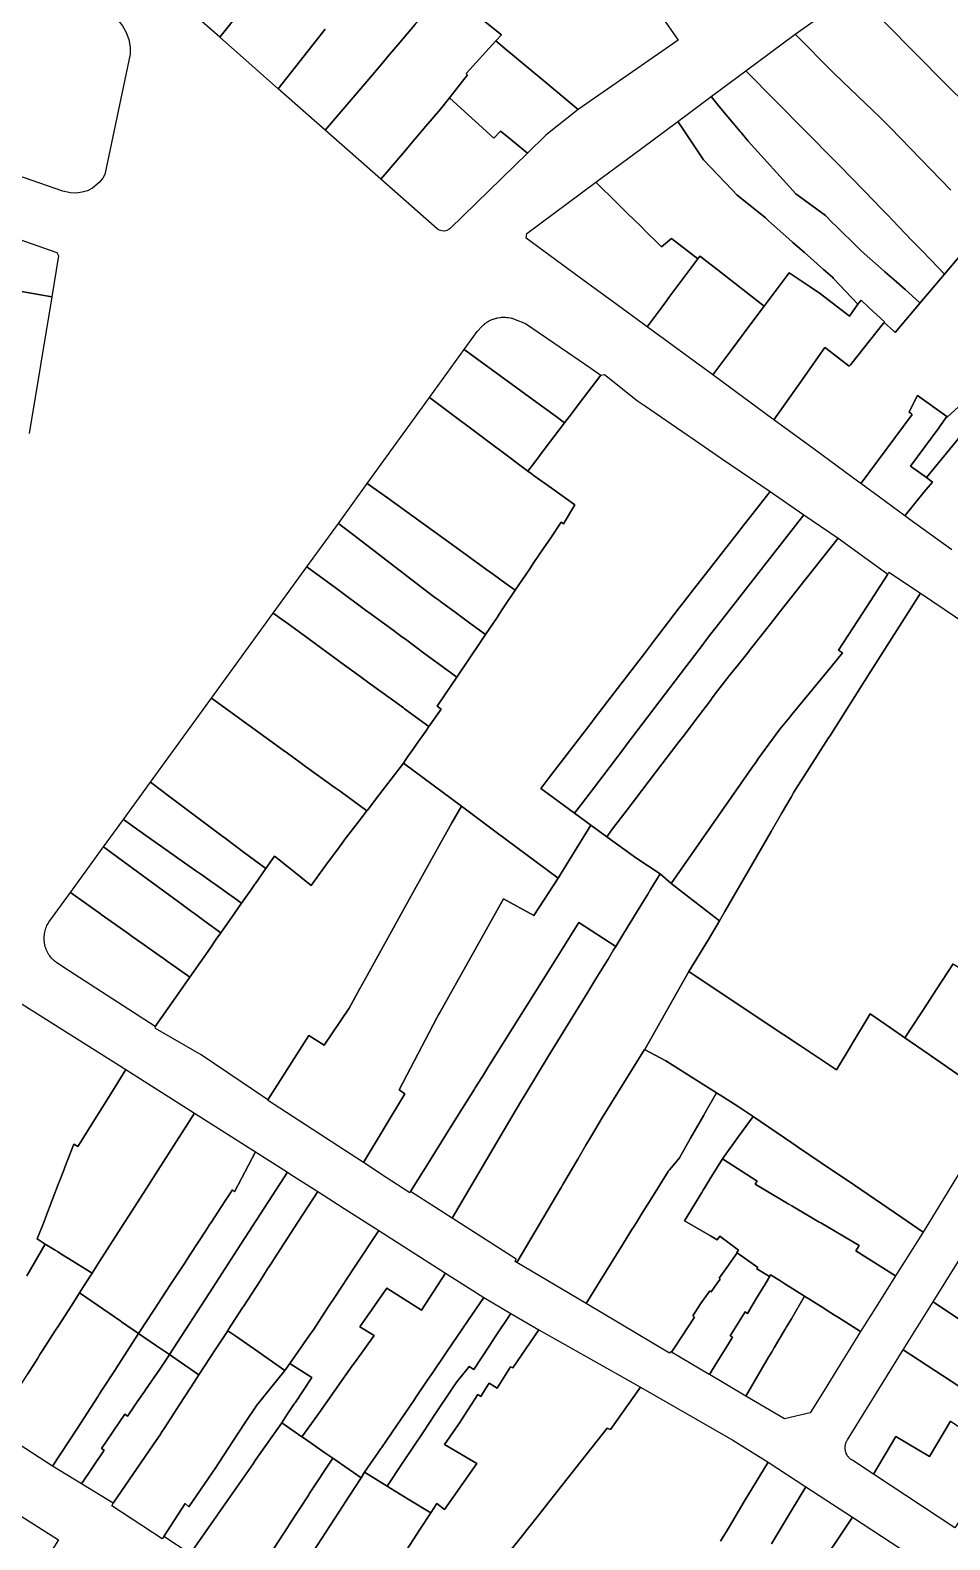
# Model space of a CAD drawing. Header units: metres. Extents: x 3 to 1005126, y 39 to 4383651.
# Drawn here: x 490633.2 to 490738.4, y 4371109.2 to 4371281.9 of the extents above; entities that cross this region are included whole.
import ezdxf

# ---------------------------------------------------------------- set-up
doc = ezdxf.new("R2010")
doc.units = ezdxf.units.M
doc.header["$MEASUREMENT"] = 0
doc.layers.add('TM_Llucmajor', color=7, linetype='Continuous')

msp = doc.modelspace()

# ---------------------------------------------------------------- linework, layer by layer
at = {"layer": 'TM_Llucmajor', "linetype": 'Continuous', "flags": 128}
for points in [[(490684.32, 4371283.63), (490683.56, 4371284.24), (490687.86, 4371287.93), (490689.08, 4371288.98), (490689.9, 4371289.69), (490692.8, 4371292.18), (490697.25, 4371286.37), (490701.3, 4371289.47), (490707.34, 4371280.74), (490695.91, 4371272.81), (490691.75, 4371276.29), (490687.54, 4371279.81), (490686.51, 4371280.67), (490687.14, 4371281.36), (490684.32, 4371283.63)], [(490673.34, 4371264.85), (490666.99, 4371270.44), (490670.41, 4371274.47), (490672.83, 4371277.32), (490673.84, 4371278.51), (490674.15, 4371278.88), (490675.75, 4371280.77), (490675.95, 4371281), (490677.2, 4371282.48), (490678.69, 4371284.24), (490680.67, 4371286.57), (490683.56, 4371284.24), (490684.32, 4371283.63), (490687.14, 4371281.36), (490686.51, 4371280.67), (490683.1, 4371276.93), (490683.26, 4371276.8), (490681.18, 4371274.16), (490680.15, 4371272.86), (490678.5, 4371270.92), (490676.81, 4371268.93), (490676.07, 4371268.06), (490673.34, 4371264.85)], [(490687.03, 4371270.35), (490686.26, 4371269.54), (490681.18, 4371274.16), (490683.26, 4371276.8), (490683.1, 4371276.93), (490686.51, 4371280.67), (490687.54, 4371279.81), (490691.75, 4371276.29), (490695.91, 4371272.81), (490692.22, 4371269.88), (490690.13, 4371267.84), (490687.77, 4371269.75), (490687.03, 4371270.35)], [(490736.51, 4371252.44), (490735.04, 4371250.7), (490734.98, 4371250.75), (490733.31, 4371252.22), (490732.05, 4371253.34), (490731.01, 4371254.26), (490730.92, 4371254.34), (490728.29, 4371256.66), (490728.01, 4371256.91), (490725.38, 4371259.52), (490724.99, 4371259.9), (490724.25, 4371260.64), (490724.19, 4371260.69), (490720.83, 4371263.19), (490715.37, 4371269.2), (490714.56, 4371270.17), (490714.45, 4371270.3), (490712.24, 4371272.94), (490711.89, 4371273.36), (490711.12, 4371274.29), (490715.08, 4371277.23), (490725.32, 4371266.91), (490725.83, 4371266.39), (490725.9, 4371266.32), (490729.84, 4371262.27), (490730.4, 4371261.7), (490731.38, 4371260.68), (490731.87, 4371260.17), (490734.1, 4371257.84), (490734.61, 4371257.31), (490735.15, 4371256.76), (490736.28, 4371255.58), (490737.81, 4371253.99), (490736.51, 4371252.44)], [(490690.13, 4371267.84), (490681.28, 4371259.22), (490681.16, 4371259.12), (490680.9, 4371258.98), (490680.61, 4371258.91), (490680.31, 4371258.92), (490680.03, 4371259.01), (490679.78, 4371259.18), (490673.34, 4371264.85), (490676.07, 4371268.06), (490676.81, 4371268.93), (490678.5, 4371270.92), (490680.15, 4371272.86), (490681.18, 4371274.16), (490686.26, 4371269.54), (490687.03, 4371270.35), (490687.77, 4371269.75), (490690.13, 4371267.84)], [(490734.98, 4371250.75), (490735.04, 4371250.7), (490732.17, 4371247.3), (490732.02, 4371247.44), (490730.93, 4371248.46), (490730.97, 4371248.51), (490729.17, 4371250.17), (490728.28, 4371250.99), (490727.92, 4371250.55), (490725.14, 4371253.5), (490725.05, 4371253.58), (490723.99, 4371254.53), (490721.79, 4371256.44), (490720.46, 4371257.62), (490720.03, 4371258.01), (490717.68, 4371260.1), (490717.34, 4371260.41), (490714.06, 4371263.07), (490713.52, 4371263.63), (490710.27, 4371267.05), (490710.17, 4371267.19), (490708.26, 4371270.02), (490707.95, 4371270.48), (490707.3, 4371271.45), (490711.12, 4371274.29), (490711.89, 4371273.36), (490712.24, 4371272.94), (490714.45, 4371270.3), (490714.56, 4371270.17), (490715.37, 4371269.2), (490720.83, 4371263.19), (490724.19, 4371260.69), (490724.25, 4371260.64), (490724.99, 4371259.9), (490725.38, 4371259.52), (490728.01, 4371256.91), (490728.29, 4371256.66), (490730.92, 4371254.34), (490731.01, 4371254.26), (490732.05, 4371253.34), (490733.31, 4371252.22), (490734.98, 4371250.75)], [(490700.39, 4371262.1), (490697.95, 4371264.52), (490703.15, 4371268.37), (490707.3, 4371271.45), (490707.95, 4371270.48), (490708.26, 4371270.02), (490710.17, 4371267.19), (490710.27, 4371267.05), (490713.52, 4371263.63), (490714.06, 4371263.07), (490717.34, 4371260.41), (490717.68, 4371260.1), (490720.03, 4371258.01), (490720.46, 4371257.62), (490721.79, 4371256.44), (490723.99, 4371254.53), (490725.05, 4371253.58), (490725.14, 4371253.5), (490727.92, 4371250.55), (490726.94, 4371249.18), (490723.64, 4371251.73), (490722.45, 4371252.53), (490720.04, 4371254.15), (490717.19, 4371250.32), (490714.75, 4371252.22), (490711.45, 4371254.8), (490710.96, 4371255.18), (490709.95, 4371255.97), (490709.85, 4371256.05), (490709.61, 4371255.73), (490706.61, 4371258.05), (490705.44, 4371257.1), (490705.01, 4371257.52), (490703.67, 4371258.85), (490703.18, 4371259.34), (490702.21, 4371260.3), (490701.69, 4371260.81), (490700.39, 4371262.1)], [(490705.01, 4371257.52), (490705.44, 4371257.1), (490706.61, 4371258.05), (490709.61, 4371255.73), (490706.3, 4371251.3), (490706.04, 4371250.95), (490705.52, 4371250.25), (490703.8, 4371247.96), (490700.37, 4371250.48), (490696.04, 4371253.65), (490689.98, 4371258.1), (490690.05, 4371258.65), (490697.95, 4371264.52), (490700.39, 4371262.1), (490701.69, 4371260.81), (490702.21, 4371260.3), (490703.18, 4371259.34), (490703.67, 4371258.85), (490705.01, 4371257.52)], [(490711.32, 4371242.45), (490703.8, 4371247.96), (490705.52, 4371250.25), (490706.04, 4371250.95), (490706.3, 4371251.3), (490709.61, 4371255.73), (490709.85, 4371256.05), (490709.95, 4371255.97), (490710.96, 4371255.18), (490711.45, 4371254.8), (490714.75, 4371252.22), (490717.19, 4371250.32), (490715.56, 4371248.14), (490713.5, 4371245.37), (490711.32, 4371242.45)], [(490721.34, 4371241.62), (490718.3, 4371237.32), (490718.19, 4371237.4), (490711.32, 4371242.45), (490713.5, 4371245.37), (490715.56, 4371248.14), (490717.19, 4371250.32), (490720.04, 4371254.15), (490722.45, 4371252.53), (490723.64, 4371251.73), (490726.94, 4371249.18), (490727.92, 4371250.55), (490728.28, 4371250.99), (490729.17, 4371250.17), (490730.97, 4371248.51), (490730.86, 4371248.38), (490727.06, 4371243.62), (490726.99, 4371243.53), (490726.93, 4371243.47), (490724.26, 4371245.5), (490724.15, 4371245.58), (490721.34, 4371241.62)], [(490690.76, 4371239.62), (490682.89, 4371245.37), (490683.99, 4371246.89), (490684.38, 4371247.43), (490684.92, 4371248.03), (490685.03, 4371248.14), (490685.09, 4371248.19), (490685.19, 4371248.27), (490685.25, 4371248.32), (490685.32, 4371248.37), (490685.38, 4371248.41), (490685.48, 4371248.48), (490685.55, 4371248.53), (490685.66, 4371248.59), (490685.74, 4371248.63), (490685.81, 4371248.67), (490685.89, 4371248.71), (490685.96, 4371248.74), (490686.08, 4371248.79), (490686.16, 4371248.82), (490686.24, 4371248.85), (490686.32, 4371248.88), (490686.44, 4371248.92), (490686.52, 4371248.94), (490686.61, 4371248.96), (490686.69, 4371248.98), (490686.98, 4371249.03), (490687.07, 4371249.04), (490687.2, 4371249.05), (490687.28, 4371249.05), (490687.37, 4371249.05), (490687.45, 4371249.05), (490687.54, 4371249.05), (490687.62, 4371249.05), (490687.74, 4371249.04), (490687.83, 4371249.03), (490687.91, 4371249.02), (490688.19, 4371248.97), (490688.27, 4371248.95), (490688.35, 4371248.93), (490688.51, 4371248.88), (490688.62, 4371248.84), (490688.69, 4371248.81), (490689.88, 4371248.33), (490694.69, 4371245.04), (490697.36, 4371243.22), (490698.51, 4371242.43), (490696.53, 4371239.83), (490694.88, 4371237.66), (490694.37, 4371236.98), (490693.38, 4371237.7), (490690.76, 4371239.62)], [(490686.64, 4371234.09), (490678.91, 4371239.87), (490682.89, 4371245.37), (490690.76, 4371239.62), (490693.38, 4371237.7), (490694.37, 4371236.98), (490691.92, 4371233.77), (490691.06, 4371232.63), (490690.79, 4371232.27), (490690.16, 4371231.45), (490686.76, 4371234), (490686.64, 4371234.09)], [(490749.31, 4371242.87), (490749.74, 4371242.44), (490749.72, 4371242.41), (490748, 4371239.2), (490746.92, 4371237.18), (490746.91, 4371237.17), (490745.61, 4371235.25), (490744.27, 4371233.26), (490740.13, 4371236.04), (490735.77, 4371230.72), (490733.95, 4371232.03), (490737.21, 4371236.44), (490737.26, 4371236.51), (490738.08, 4371237.7), (490738.16, 4371237.64), (490746.73, 4371245.43), (490749.26, 4371242.92), (490749.31, 4371242.87)], [(490682.55, 4371193.12), (490675.92, 4371198.05), (490676.28, 4371198.56), (490676.43, 4371198.78), (490677.11, 4371199.75), (490677.43, 4371200.2), (490678.49, 4371201.71), (490678.85, 4371202.22), (490680.25, 4371204.22), (490679.77, 4371204.54), (490680.59, 4371205.75), (490680.73, 4371205.96), (490682.02, 4371207.88), (490684.77, 4371211.95), (490685.31, 4371212.74), (490686.64, 4371214.71), (490686.87, 4371215.06), (490687.39, 4371215.83), (490688.72, 4371217.81), (490690.38, 4371220.27), (490690.86, 4371220.99), (490692, 4371222.67), (490692.7, 4371223.7), (490693.98, 4371225.6), (490694.22, 4371225.43), (490695.52, 4371227.59), (490692.83, 4371229.52), (490690.87, 4371230.92), (490690.52, 4371231.18), (490690.16, 4371231.45), (490690.79, 4371232.27), (490691.06, 4371232.63), (490691.92, 4371233.77), (490694.37, 4371236.98), (490694.88, 4371237.66), (490696.53, 4371239.83), (490698.51, 4371242.43), (490698.91, 4371242.5), (490702.69, 4371239.49), (490703.61, 4371238.86), (490708.37, 4371235.61), (490708.83, 4371235.29), (490712.31, 4371232.9), (490717.86, 4371229.1), (490714.54, 4371224.85), (490714.28, 4371224.52), (490712.49, 4371222.23), (490710.91, 4371220.2), (490709.08, 4371217.86), (490707.79, 4371216.2), (490707.47, 4371215.79), (490706.26, 4371214.22), (490704.65, 4371212.11), (490703.49, 4371210.59), (490700.41, 4371206.58), (490697.64, 4371202.96), (490697.46, 4371202.73), (490692.49, 4371196.25), (490692.01, 4371195.62), (490691.63, 4371195.12), (490692.47, 4371194.51), (490695.5, 4371192.3), (490697.38, 4371190.93), (490696.27, 4371189.15), (490696.08, 4371188.84), (490693.61, 4371184.88), (490686.53, 4371190.15), (490682.55, 4371193.12)], [(490674.1, 4371228.38), (490671.79, 4371230.04), (490678.91, 4371239.87), (490686.64, 4371234.09), (490686.76, 4371234), (490690.16, 4371231.45), (490690.52, 4371231.18), (490690.87, 4371230.92), (490692.83, 4371229.52), (490695.52, 4371227.59), (490694.22, 4371225.43), (490693.98, 4371225.6), (490692.7, 4371223.7), (490692, 4371222.67), (490690.86, 4371220.99), (490690.38, 4371220.27), (490688.72, 4371217.81), (490687.53, 4371218.67), (490686.24, 4371219.6), (490685.46, 4371220.16), (490683.65, 4371221.47), (490680.69, 4371223.61), (490679.22, 4371224.68), (490674.1, 4371228.38)], [(490734, 4371238.04), (490733.79, 4371238.2), (490733.95, 4371238.52), (490734.75, 4371240.08), (490738.08, 4371237.7), (490737.26, 4371236.51), (490737.21, 4371236.44), (490733.95, 4371232.03), (490735.77, 4371230.72), (490736.24, 4371230.34), (490736.43, 4371230.19), (490735.51, 4371229.06), (490733.28, 4371226.34), (490730.38, 4371228.47), (490728.26, 4371230.03), (490728.27, 4371230.05), (490734.14, 4371237.94), (490734, 4371238.04)], [(490670.73, 4371223.73), (490668.48, 4371225.47), (490671.79, 4371230.04), (490674.1, 4371228.38), (490679.22, 4371224.68), (490680.69, 4371223.61), (490683.65, 4371221.47), (490685.46, 4371220.16), (490686.24, 4371219.6), (490687.53, 4371218.67), (490688.72, 4371217.81), (490687.39, 4371215.83), (490686.87, 4371215.06), (490686.64, 4371214.71), (490685.31, 4371212.74), (490683.38, 4371214.17), (490681.98, 4371215.2), (490680.16, 4371216.54), (490679.99, 4371216.67), (490679.63, 4371216.92), (490679.21, 4371217.21), (490670.73, 4371223.73)], [(490695.5, 4371192.3), (490692.47, 4371194.51), (490691.63, 4371195.12), (490692.01, 4371195.62), (490692.49, 4371196.25), (490697.46, 4371202.73), (490697.64, 4371202.96), (490700.41, 4371206.58), (490703.49, 4371210.59), (490704.65, 4371212.11), (490706.26, 4371214.22), (490707.47, 4371215.79), (490707.79, 4371216.2), (490709.08, 4371217.86), (490710.91, 4371220.2), (490712.49, 4371222.23), (490714.28, 4371224.52), (490714.54, 4371224.85), (490717.86, 4371229.1), (490721.72, 4371226.46), (490711.69, 4371213.61), (490711.08, 4371212.82), (490710.37, 4371211.89), (490710.2, 4371211.66), (490708.24, 4371209.06), (490701.41, 4371200.09), (490701.25, 4371199.87), (490697.77, 4371195.29), (490696.3, 4371193.35), (490695.5, 4371192.3)], [(490668.42, 4371217.89), (490668.26, 4371218.01), (490664.88, 4371220.5), (490668.48, 4371225.47), (490670.73, 4371223.73), (490679.21, 4371217.21), (490679.63, 4371216.92), (490679.99, 4371216.67), (490680.16, 4371216.54), (490681.98, 4371215.2), (490683.38, 4371214.17), (490685.31, 4371212.74), (490684.77, 4371211.95), (490682.02, 4371207.88), (490679.9, 4371209.44), (490678.39, 4371210.55), (490676.15, 4371212.2), (490675.74, 4371212.5), (490674.75, 4371213.24), (490672.25, 4371215.07), (490671.6, 4371215.55), (490668.42, 4371217.89)], [(490697.38, 4371190.93), (490695.5, 4371192.3), (490696.3, 4371193.35), (490697.77, 4371195.29), (490701.25, 4371199.87), (490701.41, 4371200.09), (490708.24, 4371209.06), (490710.2, 4371211.66), (490710.37, 4371211.89), (490711.08, 4371212.82), (490711.69, 4371213.61), (490721.72, 4371226.46), (490725.64, 4371223.77), (490722.01, 4371219.16), (490718.99, 4371215.34), (490717.94, 4371214.01), (490715.59, 4371211.03), (490715.43, 4371210.82), (490714.05, 4371209.11), (490713.84, 4371208.84), (490713.18, 4371208.01), (490712.66, 4371207.33), (490711.87, 4371206.3), (490711.26, 4371205.49), (490711.05, 4371205.22), (490709.68, 4371203.41), (490707.91, 4371201.09), (490707.47, 4371200.51), (490707.21, 4371200.17), (490704.88, 4371197.11), (490701.52, 4371192.69), (490699.86, 4371190.51), (490699.18, 4371189.62), (490697.38, 4371190.93)], [(490702.61, 4371187.13), (490699.18, 4371189.62), (490699.86, 4371190.51), (490701.52, 4371192.69), (490704.88, 4371197.11), (490707.21, 4371200.17), (490707.47, 4371200.51), (490707.91, 4371201.09), (490709.68, 4371203.41), (490711.05, 4371205.22), (490711.26, 4371205.49), (490711.87, 4371206.3), (490712.66, 4371207.33), (490713.18, 4371208.01), (490713.84, 4371208.84), (490714.05, 4371209.11), (490715.43, 4371210.82), (490715.59, 4371211.03), (490717.94, 4371214.01), (490718.99, 4371215.34), (490722.01, 4371219.16), (490725.64, 4371223.77), (490731.34, 4371219.67), (490728.48, 4371215.25), (490725.71, 4371210.97), (490726.16, 4371210.67), (490724.84, 4371209.06), (490720.37, 4371203.6), (490720.12, 4371203.29), (490719, 4371201.92), (490716.48, 4371198.49), (490716.22, 4371198.11), (490715.98, 4371197.77), (490715.71, 4371197.38), (490706.54, 4371184.27), (490705.31, 4371185.38), (490702.61, 4371187.13)], [(490662.24, 4371214.32), (490661.03, 4371215.2), (490664.88, 4371220.5), (490668.26, 4371218.01), (490668.42, 4371217.89), (490671.6, 4371215.55), (490672.25, 4371215.07), (490674.75, 4371213.24), (490675.74, 4371212.5), (490676.15, 4371212.2), (490678.39, 4371210.55), (490679.9, 4371209.44), (490682.02, 4371207.88), (490680.73, 4371205.96), (490680.59, 4371205.75), (490679.77, 4371204.54), (490680.25, 4371204.22), (490678.85, 4371202.22), (490676.05, 4371204.26), (490675.93, 4371204.35), (490673.6, 4371206.04), (490672.02, 4371207.2), (490670.93, 4371207.99), (490669.71, 4371208.88), (490669.19, 4371209.26), (490664.41, 4371212.74), (490662.32, 4371214.26), (490662.24, 4371214.32)], [(490712.1, 4371180), (490711.1, 4371180.77), (490706.54, 4371184.27), (490715.71, 4371197.38), (490715.98, 4371197.77), (490716.22, 4371198.11), (490716.48, 4371198.49), (490719, 4371201.92), (490720.12, 4371203.29), (490720.37, 4371203.6), (490724.84, 4371209.06), (490726.16, 4371210.67), (490725.71, 4371210.97), (490728.48, 4371215.25), (490731.34, 4371219.67), (490731.47, 4371219.87), (490735.06, 4371217.47), (490729.4, 4371208.56), (490729.32, 4371208.43), (490724.69, 4371201.13), (490724.56, 4371200.92), (490723.4, 4371199.12), (490723.3, 4371198.96), (490720.79, 4371195.03), (490720.66, 4371194.82), (490720.6, 4371194.73), (490720.27, 4371194.16), (490719.18, 4371192.28), (490717.98, 4371190.2), (490712.71, 4371181.06), (490712.1, 4371180)], [(490662.66, 4371199.16), (490662.15, 4371199.53), (490653.96, 4371205.45), (490661.03, 4371215.2), (490662.24, 4371214.32), (490662.32, 4371214.26), (490664.41, 4371212.74), (490669.19, 4371209.26), (490669.71, 4371208.88), (490670.93, 4371207.99), (490672.02, 4371207.2), (490673.6, 4371206.04), (490675.93, 4371204.35), (490676.05, 4371204.26), (490678.85, 4371202.22), (490678.49, 4371201.71), (490677.43, 4371200.2), (490677.11, 4371199.75), (490676.43, 4371198.78), (490676.28, 4371198.56), (490675.92, 4371198.05), (490673.11, 4371194.36), (490671.81, 4371192.67), (490671.75, 4371192.59), (490668.67, 4371194.81), (490668.11, 4371195.22), (490664.73, 4371197.66), (490664.12, 4371198.1), (490662.66, 4371199.16)], [(490649.19, 4371194.19), (490646.99, 4371195.84), (490653.96, 4371205.45), (490662.15, 4371199.53), (490662.66, 4371199.16), (490664.12, 4371198.1), (490664.73, 4371197.66), (490668.11, 4371195.22), (490668.67, 4371194.81), (490671.75, 4371192.59), (490670.74, 4371191.27), (490669.16, 4371189.22), (490669.11, 4371189.15), (490668.42, 4371188.21), (490667.25, 4371186.62), (490666.25, 4371185.25), (490665.38, 4371184.04), (490663, 4371185.94), (490662.34, 4371186.47), (490662.06, 4371186.7), (490661.19, 4371187.39), (490660.19, 4371185.97), (490657.76, 4371187.78), (490655.55, 4371189.44), (490655.17, 4371189.72), (490649.19, 4371194.19)], [(490660.4, 4371159.52), (490652.77, 4371164.67), (490647.58, 4371167.66), (490647.53, 4371167.9), (490650.14, 4371171.63), (490651.48, 4371173.54), (490653.84, 4371176.91), (490654.52, 4371177.89), (490655.03, 4371178.61), (490655.57, 4371179.38), (490656.29, 4371180.4), (490657.42, 4371182.02), (490658.46, 4371183.51), (490658.93, 4371184.17), (490659, 4371184.27), (490660.19, 4371185.97), (490661.19, 4371187.39), (490662.06, 4371186.7), (490662.34, 4371186.47), (490663, 4371185.94), (490665.38, 4371184.04), (490666.25, 4371185.25), (490667.25, 4371186.62), (490668.42, 4371188.21), (490669.11, 4371189.15), (490669.16, 4371189.22), (490670.74, 4371191.27), (490671.75, 4371192.59), (490671.81, 4371192.67), (490673.11, 4371194.36), (490675.92, 4371198.05), (490682.55, 4371193.12), (490681.48, 4371191.2), (490676.83, 4371182.84), (490671.57, 4371173.38), (490670.89, 4371172.16), (490669.7, 4371170.01), (490666.85, 4371165.78), (490665.12, 4371166.88), (490660.4, 4371159.52)], [(490646.2, 4371189.94), (490643.89, 4371191.57), (490646.99, 4371195.84), (490649.19, 4371194.19), (490655.17, 4371189.72), (490655.55, 4371189.44), (490657.76, 4371187.78), (490660.19, 4371185.97), (490659, 4371184.27), (490658.93, 4371184.17), (490658.46, 4371183.51), (490657.42, 4371182.02), (490656.3, 4371182.81), (490656.08, 4371182.97), (490654.97, 4371183.75), (490654.41, 4371184.15), (490654.08, 4371184.38), (490652.96, 4371185.17), (490652.18, 4371185.72), (490646.2, 4371189.94)], [(490671.36, 4371152.33), (490660.36, 4371159.46), (490660.4, 4371159.52), (490665.12, 4371166.88), (490666.85, 4371165.78), (490669.7, 4371170.01), (490670.89, 4371172.16), (490671.57, 4371173.38), (490676.83, 4371182.84), (490681.48, 4371191.2), (490682.55, 4371193.12), (490686.53, 4371190.15), (490693.61, 4371184.88), (490690.86, 4371180.6), (490687.38, 4371182.49), (490683.61, 4371175.77), (490680.06, 4371169.44), (490679.99, 4371169.32), (490679.75, 4371168.88), (490675.42, 4371160.67), (490676.07, 4371160.18), (490671.36, 4371152.33)], [(490643.94, 4371186.74), (490641.62, 4371188.44), (490643.89, 4371191.57), (490646.2, 4371189.94), (490652.18, 4371185.72), (490652.96, 4371185.17), (490654.08, 4371184.38), (490654.41, 4371184.15), (490654.97, 4371183.75), (490656.08, 4371182.97), (490656.3, 4371182.81), (490657.42, 4371182.02), (490656.29, 4371180.4), (490655.57, 4371179.38), (490655.03, 4371178.61), (490653.24, 4371179.93), (490652.02, 4371180.82), (490651.68, 4371181.07), (490650.62, 4371181.85), (490648.63, 4371183.3), (490645.51, 4371185.59), (490643.94, 4371186.74)], [(490673.95, 4371150.63), (490671.36, 4371152.33), (490676.07, 4371160.18), (490675.42, 4371160.67), (490679.75, 4371168.88), (490679.99, 4371169.32), (490680.06, 4371169.44), (490683.61, 4371175.77), (490687.38, 4371182.49), (490690.86, 4371180.6), (490693.61, 4371184.88), (490696.08, 4371188.84), (490696.27, 4371189.15), (490697.38, 4371190.93), (490699.18, 4371189.62), (490702.61, 4371187.13), (490705.31, 4371185.38), (490704.2, 4371183.57), (490703.88, 4371183.05), (490702.6, 4371180.95), (490701.15, 4371178.58), (490700.21, 4371177.05), (490695.99, 4371179.82), (490692.74, 4371174.63), (490685.66, 4371163.31), (490684.97, 4371162.2), (490684.89, 4371162.07), (490684.15, 4371160.88), (490684.05, 4371160.72), (490682.69, 4371158.55), (490681.47, 4371156.6), (490678.41, 4371151.71), (490676.75, 4371149.04), (490676.64, 4371148.87), (490673.95, 4371150.63)], [(490641.26, 4371180.8), (490637.84, 4371183.23), (490641.62, 4371188.44), (490643.94, 4371186.74), (490645.51, 4371185.59), (490648.63, 4371183.3), (490650.62, 4371181.85), (490651.68, 4371181.07), (490652.02, 4371180.82), (490653.24, 4371179.93), (490655.03, 4371178.61), (490654.52, 4371177.89), (490653.84, 4371176.91), (490651.48, 4371173.54), (490649.28, 4371175.1), (490648.95, 4371175.33), (490648.58, 4371175.6), (490647.98, 4371176.02), (490646.25, 4371177.26), (490644.9, 4371178.21), (490644.27, 4371178.66), (490641.36, 4371180.73), (490641.26, 4371180.8)], [(490688.91, 4371140.9), (490688.7, 4371141.02), (490688.84, 4371141.28), (490681.52, 4371145.98), (490687.33, 4371155.87), (490689.43, 4371159.45), (490689.74, 4371159.95), (490689.91, 4371160.23), (490692.5, 4371164.46), (490697.01, 4371171.82), (490697.95, 4371173.35), (490699.27, 4371175.51), (490699.34, 4371175.62), (490699.97, 4371176.66), (490700.21, 4371177.05), (490701.15, 4371178.58), (490702.6, 4371180.95), (490703.88, 4371183.05), (490704.2, 4371183.57), (490705.31, 4371185.38), (490706.54, 4371184.27), (490711.1, 4371180.77), (490712.1, 4371180), (490710.81, 4371177.87), (490708.58, 4371174.18), (490703.57, 4371165.36), (490703.52, 4371165.28), (490698.59, 4371157.34), (490697.44, 4371155.38), (490696.81, 4371154.31), (490695.88, 4371152.74), (490694.17, 4371149.83), (490693.96, 4371149.47), (490688.91, 4371140.9)], [(490636.96, 4371174.74), (490636.23, 4371175.22), (490636.11, 4371175.31), (490636, 4371175.41), (490635.88, 4371175.51), (490635.77, 4371175.62), (490635.67, 4371175.73), (490635.57, 4371175.86), (490635.47, 4371175.98), (490635.38, 4371176.12), (490635.29, 4371176.26), (490635.25, 4371176.33), (490635.21, 4371176.4), (490635.17, 4371176.48), (490635.14, 4371176.55), (490635.1, 4371176.63), (490635.07, 4371176.71), (490635.04, 4371176.78), (490635.01, 4371176.86), (490634.99, 4371176.94), (490634.96, 4371177.02), (490634.94, 4371177.11), (490634.92, 4371177.19), (490634.9, 4371177.27), (490634.88, 4371177.35), (490634.87, 4371177.44), (490634.86, 4371177.52), (490634.85, 4371177.61), (490634.84, 4371177.69), (490634.83, 4371177.77), (490634.83, 4371177.86), (490634.82, 4371177.94), (490634.83, 4371178.03), (490634.83, 4371178.11), (490634.83, 4371178.19), (490634.84, 4371178.28), (490634.85, 4371178.36), (490634.86, 4371178.44), (490634.87, 4371178.52), (490634.9, 4371178.69), (490634.94, 4371178.84), (490634.98, 4371179), (490635.03, 4371179.15), (490635.09, 4371179.3), (490635.15, 4371179.44), (490635.22, 4371179.57), (490635.29, 4371179.7), (490635.37, 4371179.83), (490637.84, 4371183.23), (490641.26, 4371180.8), (490641.36, 4371180.73), (490644.27, 4371178.66), (490644.9, 4371178.21), (490646.25, 4371177.26), (490647.98, 4371176.02), (490648.58, 4371175.6), (490648.95, 4371175.33), (490649.28, 4371175.1), (490651.48, 4371173.54), (490650.14, 4371171.63), (490647.53, 4371167.9), (490642.03, 4371171.46), (490636.96, 4371174.74)], [(490681.52, 4371145.98), (490676.75, 4371149.04), (490678.41, 4371151.71), (490681.47, 4371156.6), (490682.69, 4371158.55), (490684.05, 4371160.72), (490684.15, 4371160.88), (490684.89, 4371162.07), (490684.97, 4371162.2), (490685.66, 4371163.31), (490692.74, 4371174.63), (490695.99, 4371179.82), (490700.21, 4371177.05), (490699.97, 4371176.66), (490699.34, 4371175.62), (490699.27, 4371175.51), (490697.95, 4371173.35), (490697.01, 4371171.82), (490692.5, 4371164.46), (490689.91, 4371160.23), (490689.74, 4371159.95), (490689.43, 4371159.45), (490687.33, 4371155.87), (490681.52, 4371145.98)], [(490735.97, 4371164.77), (490733.28, 4371166.62), (490735.99, 4371170.74), (490736.09, 4371170.9), (490736.94, 4371172.2), (490738.82, 4371175.07), (490738.94, 4371175), (490741.8, 4371173.19), (490741.95, 4371173.1), (490742.56, 4371172.72), (490745.68, 4371170.76), (490747.14, 4371169.84), (490749.86, 4371168.13), (490747.66, 4371164.52), (490744.3, 4371159.02), (490739.69, 4371162.2), (490736.33, 4371164.52), (490735.97, 4371164.77)], [(490696.82, 4371136.2), (490688.91, 4371140.9), (490693.96, 4371149.47), (490694.17, 4371149.83), (490695.88, 4371152.74), (490696.81, 4371154.31), (490697.44, 4371155.38), (490698.59, 4371157.34), (490703.52, 4371165.28), (490705.95, 4371163.96), (490711.73, 4371160.32), (490710.41, 4371158), (490710.28, 4371157.77), (490708.78, 4371155.12), (490707.5, 4371152.86), (490707.35, 4371152.68), (490706.36, 4371151.52), (490706.26, 4371151.4), (490706.22, 4371151.33), (490704.34, 4371148.31), (490703.29, 4371146.63), (490702.57, 4371145.46), (490702.24, 4371144.93), (490702.07, 4371144.66), (490700.99, 4371142.92), (490698.43, 4371138.8), (490696.82, 4371136.2)], [(490634.96, 4371143.01), (490634.03, 4371143.59), (490634.81, 4371145.6), (490635.02, 4371146.14), (490636.47, 4371149.92), (490636.57, 4371150.19), (490637.07, 4371151.47), (490637.2, 4371151.81), (490638.21, 4371154.43), (490638.67, 4371154.16), (490639.01, 4371154.71), (490639.25, 4371155.1), (490642.63, 4371160.51), (490644.17, 4371162.97), (490652.03, 4371157.98), (490646.96, 4371150.06), (490646.84, 4371149.87), (490644.87, 4371146.79), (490644.7, 4371146.53), (490644.58, 4371146.34), (490643.96, 4371145.36), (490641.09, 4371140.89), (490640.31, 4371139.67), (490637.61, 4371141.36), (490636.75, 4371141.89), (490636.34, 4371142.15), (490636.09, 4371142.3), (490634.96, 4371143.01)], [(490709.15, 4371134.7), (490709.22, 4371134.66), (490707.06, 4371131.34), (490706.59, 4371130.63), (490706.48, 4371130.69), (490706.38, 4371130.54), (490696.82, 4371136.2), (490698.43, 4371138.8), (490700.99, 4371142.92), (490702.07, 4371144.66), (490702.24, 4371144.93), (490702.57, 4371145.46), (490703.29, 4371146.63), (490704.34, 4371148.31), (490706.22, 4371151.33), (490706.26, 4371151.4), (490706.36, 4371151.52), (490707.35, 4371152.68), (490707.5, 4371152.86), (490708.78, 4371155.12), (490710.28, 4371157.77), (490710.41, 4371158), (490711.73, 4371160.32), (490712.53, 4371159.81), (490714.2, 4371158.76), (490715.92, 4371157.62), (490714.25, 4371155.31), (490712.41, 4371152.78), (490710.97, 4371150.42), (490710.93, 4371150.35), (490710.21, 4371149.16), (490710.05, 4371148.9), (490708.07, 4371145.67), (490711.05, 4371143.94), (490711.44, 4371143.71), (490711.83, 4371143.48), (490712.12, 4371143.91), (490714.24, 4371142.33), (490714.05, 4371142.05), (490714.11, 4371142.02), (490712.92, 4371140.34), (490712.03, 4371139.1), (490712.07, 4371139.08), (490712.17, 4371139.01), (490711.56, 4371138.15), (490711.13, 4371137.53), (490711.07, 4371137.57), (490710.96, 4371137.64), (490709.92, 4371136.18), (490709.02, 4371134.78), (490709.15, 4371134.7)], [(490643.6, 4371134.19), (490638.87, 4371137.43), (490639.06, 4371137.72), (490639.68, 4371138.69), (490640.31, 4371139.67), (490641.09, 4371140.89), (490643.96, 4371145.36), (490644.58, 4371146.34), (490644.7, 4371146.53), (490644.87, 4371146.79), (490646.84, 4371149.87), (490646.96, 4371150.06), (490652.03, 4371157.98), (490659.02, 4371153.55), (490656.62, 4371149), (490656.36, 4371149.2), (490655.54, 4371147.95), (490653.94, 4371145.49), (490653.79, 4371145.27), (490653.35, 4371144.6), (490651.53, 4371141.8), (490650.87, 4371140.8), (490650.56, 4371140.33), (490649.07, 4371138.05), (490649.03, 4371137.98), (490648.15, 4371136.64), (490648.03, 4371136.45), (490645.77, 4371132.99), (490645.63, 4371132.79), (490643.68, 4371134.13), (490643.6, 4371134.19)], [(490716.16, 4371149.86), (490716.38, 4371150.19), (490712.41, 4371152.78), (490714.25, 4371155.31), (490715.92, 4371157.62), (490720.37, 4371154.59), (490720.87, 4371154.25), (490721.13, 4371154.07), (490723.6, 4371152.39), (490726.62, 4371150.35), (490726.79, 4371150.23), (490732.94, 4371146.04), (490735.38, 4371144.38), (490732.23, 4371139.38), (490727.67, 4371142.25), (490728.06, 4371142.83), (490723.68, 4371145.42), (490723.49, 4371145.53), (490720.34, 4371147.39), (490719.95, 4371147.62), (490717.02, 4371149.35), (490716.16, 4371149.86)], [(490647.58, 4371131.45), (490645.63, 4371132.79), (490645.77, 4371132.99), (490648.03, 4371136.45), (490648.15, 4371136.64), (490649.03, 4371137.98), (490649.07, 4371138.05), (490650.56, 4371140.33), (490650.87, 4371140.8), (490651.53, 4371141.8), (490653.35, 4371144.6), (490653.79, 4371145.27), (490653.94, 4371145.49), (490655.54, 4371147.95), (490656.36, 4371149.2), (490656.62, 4371149), (490659.02, 4371153.55), (490662.66, 4371151.23), (490656.92, 4371142.35), (490654.15, 4371138.06), (490649.16, 4371130.36), (490647.58, 4371131.45)], [(490714.05, 4371142.05), (490714.24, 4371142.33), (490712.12, 4371143.91), (490711.83, 4371143.48), (490711.44, 4371143.71), (490711.05, 4371143.94), (490708.07, 4371145.67), (490710.05, 4371148.9), (490710.21, 4371149.16), (490710.93, 4371150.35), (490710.97, 4371150.42), (490712.41, 4371152.78), (490716.38, 4371150.19), (490716.16, 4371149.86), (490717.02, 4371149.35), (490719.95, 4371147.62), (490720.34, 4371147.39), (490723.49, 4371145.53), (490723.68, 4371145.42), (490728.06, 4371142.83), (490727.67, 4371142.25), (490732.23, 4371139.38), (490730.18, 4371136.12), (490728.23, 4371133.02), (490725.71, 4371134.6), (490725.24, 4371134.89), (490724.83, 4371135.15), (490723.72, 4371135.85), (490721.82, 4371137.04), (490719.55, 4371138.47), (490719.09, 4371138.76), (490718.98, 4371138.83), (490717.93, 4371139.49), (490717.8, 4371139.28), (490716.37, 4371140.18), (490716.46, 4371140.33), (490714.11, 4371142.02), (490714.05, 4371142.05)], [(490650.43, 4371129.49), (490649.16, 4371130.36), (490654.15, 4371138.06), (490656.92, 4371142.35), (490662.66, 4371151.23), (490663.05, 4371150.98), (490666.12, 4371149.02), (490663.86, 4371145.52), (490661.06, 4371141.2), (490660.82, 4371140.83), (490660.38, 4371140.16), (490659.52, 4371138.82), (490657.62, 4371135.87), (490657.57, 4371135.8), (490655.88, 4371133.2), (490655.82, 4371133.1), (490654.47, 4371131.03), (490652.54, 4371128.04), (490650.43, 4371129.49)], [(490656.74, 4371132.47), (490655.82, 4371133.1), (490655.88, 4371133.2), (490657.57, 4371135.8), (490657.62, 4371135.87), (490659.52, 4371138.82), (490660.38, 4371140.16), (490660.82, 4371140.83), (490661.06, 4371141.2), (490663.86, 4371145.52), (490666.12, 4371149.02), (490669.16, 4371147.08), (490673.1, 4371144.56), (490670.34, 4371140.37), (490668.09, 4371136.94), (490667.36, 4371135.85), (490667.29, 4371135.74), (490665.63, 4371133.21), (490665.59, 4371133.15), (490665.12, 4371132.48), (490662.92, 4371129.34), (490662.37, 4371128.55), (490659.28, 4371130.7), (490656.74, 4371132.47)], [(490664.31, 4371120.95), (490662, 4371122.57), (490662.39, 4371123.15), (490662.6, 4371123.46), (490663.43, 4371124.72), (490663.53, 4371124.86), (490665.46, 4371127.74), (490662.92, 4371129.34), (490665.12, 4371132.48), (490665.59, 4371133.15), (490665.63, 4371133.21), (490667.29, 4371135.74), (490667.36, 4371135.85), (490668.09, 4371136.94), (490670.34, 4371140.37), (490673.1, 4371144.56), (490680.75, 4371139.67), (490678, 4371135.43), (490674.03, 4371137.98), (490670.92, 4371133.55), (490672.57, 4371132.56), (490670.44, 4371129.56), (490670.33, 4371129.41), (490670.08, 4371129.06), (490668.35, 4371126.63), (490668, 4371126.14), (490666.01, 4371123.33), (490664.31, 4371120.95)], [(490713.55, 4371132.38), (490713.56, 4371132.37), (490713.1, 4371131.61), (490711.69, 4371129.33), (490710.92, 4371128.08), (490710.89, 4371128.09), (490706.59, 4371130.63), (490707.06, 4371131.34), (490709.22, 4371134.66), (490709.15, 4371134.7), (490709.02, 4371134.78), (490709.92, 4371136.18), (490710.96, 4371137.64), (490711.07, 4371137.57), (490711.13, 4371137.53), (490711.56, 4371138.15), (490712.17, 4371139.01), (490712.07, 4371139.08), (490712.03, 4371139.1), (490712.92, 4371140.34), (490714.11, 4371142.02), (490716.46, 4371140.33), (490716.37, 4371140.18), (490717.8, 4371139.28), (490717.82, 4371139.27), (490717.14, 4371138.16), (490717.12, 4371138.12), (490717.11, 4371138.13), (490716.32, 4371136.81), (490715.27, 4371135.06), (490715.22, 4371135.1), (490715, 4371135.25), (490713.31, 4371132.52), (490713.55, 4371132.38)], [(490664.72, 4371120.67), (490664.31, 4371120.95), (490666.01, 4371123.33), (490668, 4371126.14), (490668.35, 4371126.63), (490670.08, 4371129.06), (490670.33, 4371129.41), (490670.44, 4371129.56), (490672.57, 4371132.56), (490670.92, 4371133.55), (490674.03, 4371137.98), (490678, 4371135.43), (490680.75, 4371139.67), (490683.45, 4371137.95), (490685.13, 4371136.9), (490683.3, 4371134.22), (490682.73, 4371133.39), (490680.86, 4371130.64), (490679.29, 4371128.33), (490679.1, 4371128.06), (490678.65, 4371127.4), (490677.38, 4371125.54), (490677.1, 4371125.12), (490675.12, 4371122.22), (490673.4, 4371119.7), (490673.34, 4371119.62), (490672.95, 4371119.05), (490672.17, 4371117.9), (490671.49, 4371116.9), (490671.08, 4371116.27), (490669.73, 4371117.21), (490667.86, 4371118.5), (490666.95, 4371119.13), (490664.72, 4371120.67)], [(490717.8, 4371139.28), (490717.93, 4371139.49), (490718.98, 4371138.83), (490719.09, 4371138.76), (490719.55, 4371138.47), (490721.82, 4371137.04), (490720.3, 4371134.47), (490719.76, 4371133.54), (490719.59, 4371133.26), (490718.39, 4371131.23), (490718.03, 4371130.61), (490717.69, 4371130.05), (490715.08, 4371125.62), (490710.92, 4371128.08), (490711.69, 4371129.33), (490713.1, 4371131.61), (490713.56, 4371132.37), (490713.55, 4371132.38), (490713.31, 4371132.52), (490715, 4371135.25), (490715.22, 4371135.1), (490715.27, 4371135.06), (490716.32, 4371136.81), (490717.11, 4371138.13), (490717.12, 4371138.12), (490717.14, 4371138.16), (490717.82, 4371139.27), (490717.8, 4371139.28)], [(490635.8, 4371117.61), (490629, 4371122), (490632.95, 4371128.17), (490634.09, 4371129.95), (490634.35, 4371130.36), (490634.64, 4371130.82), (490636.14, 4371133.16), (490636.39, 4371133.55), (490637.98, 4371136.03), (490638.87, 4371137.43), (490643.6, 4371134.19), (490643.68, 4371134.13), (490645.63, 4371132.79), (490643.01, 4371128.74), (490642.97, 4371128.67), (490641.44, 4371126.3), (490641.15, 4371125.86), (490640.99, 4371125.62), (490638.55, 4371121.85), (490635.8, 4371117.61)], [(490674.05, 4371115.32), (490671.49, 4371116.9), (490672.17, 4371117.9), (490672.95, 4371119.05), (490673.34, 4371119.62), (490673.4, 4371119.7), (490675.12, 4371122.22), (490677.1, 4371125.12), (490677.38, 4371125.54), (490678.65, 4371127.4), (490679.1, 4371128.06), (490679.29, 4371128.33), (490680.86, 4371130.64), (490682.73, 4371133.39), (490683.3, 4371134.22), (490685.13, 4371136.9), (490688.21, 4371135.08), (490686.36, 4371132.28), (490685.74, 4371131.33), (490683.97, 4371128.64), (490683.46, 4371128.99), (490683.18, 4371128.64), (490682.05, 4371127.26), (490681.55, 4371126.51), (490679.53, 4371123.5), (490678.22, 4371121.54), (490675.86, 4371118.02), (490674.05, 4371115.32)], [(490724.05, 4371126.27), (490722.47, 4371123.71), (490719.51, 4371123.01), (490715.08, 4371125.62), (490717.69, 4371130.05), (490718.03, 4371130.61), (490718.39, 4371131.23), (490719.59, 4371133.26), (490719.76, 4371133.54), (490720.3, 4371134.47), (490721.82, 4371137.04), (490723.72, 4371135.85), (490724.83, 4371135.15), (490725.24, 4371134.89), (490725.71, 4371134.6), (490728.23, 4371133.02), (490726.81, 4371130.72), (490726.23, 4371129.79), (490724.05, 4371126.27)], [(490676.47, 4371113.83), (490674.49, 4371115.05), (490674.05, 4371115.32), (490675.86, 4371118.02), (490678.22, 4371121.54), (490679.53, 4371123.5), (490681.55, 4371126.51), (490682.05, 4371127.26), (490683.18, 4371128.64), (490683.46, 4371128.99), (490683.97, 4371128.64), (490685.74, 4371131.33), (490686.36, 4371132.28), (490688.21, 4371135.08), (490691.43, 4371133.18), (490688.44, 4371128.83), (490688.17, 4371128.98), (490686.64, 4371126.54), (490685.73, 4371127.1), (490685.32, 4371126.44), (490684.78, 4371125.57), (490684.42, 4371125.79), (490682.5, 4371122.8), (490682.44, 4371122.71), (490680.64, 4371120.06), (490684.34, 4371117.91), (490680.63, 4371112.65), (490679.74, 4371113.31), (490679.05, 4371112.24), (490676.47, 4371113.83)], [(490745.75, 4371123.76), (490744.95, 4371124.27), (490741.22, 4371126.62), (490740.78, 4371125.89), (490739.48, 4371126.74), (490736.72, 4371128.55), (490733.1, 4371130.9), (490736.52, 4371136.4), (490744.24, 4371131.27), (490744.42, 4371131.15), (490747.26, 4371129.26), (490747.86, 4371128.86), (490747.97, 4371128.79), (490748.41, 4371128.5), (490748.57, 4371128.39), (490748.67, 4371128.32), (490749.75, 4371127.6), (490750.33, 4371127.22), (490752.21, 4371126.21), (490752.9, 4371125.84), (490754.33, 4371125.07), (490751.27, 4371124.6), (490745.75, 4371123.76)], [(490639.09, 4371115.59), (490635.8, 4371117.61), (490638.55, 4371121.85), (490640.99, 4371125.62), (490641.15, 4371125.86), (490641.44, 4371126.3), (490642.97, 4371128.67), (490643.01, 4371128.74), (490645.63, 4371132.79), (490647.58, 4371131.45), (490649.16, 4371130.36), (490649.11, 4371130.28), (490648.05, 4371128.7), (490646.43, 4371126.33), (490646.3, 4371126.14), (490645.48, 4371124.95), (490644.62, 4371123.69), (490644.38, 4371123.33), (490644.07, 4371123.55), (490641.38, 4371119.63), (490641.7, 4371119.41), (490639.09, 4371115.59)], [(490648.5, 4371109.54), (490648.31, 4371109.29), (490642.57, 4371113.06), (490642.71, 4371113.36), (490647.28, 4371120.03), (490648.16, 4371121.31), (490648.23, 4371121.41), (490648.62, 4371122.01), (490650.35, 4371124.68), (490651.49, 4371126.43), (490652.06, 4371127.32), (490652.19, 4371127.52), (490652.54, 4371128.04), (490654.47, 4371131.03), (490655.82, 4371133.1), (490656.74, 4371132.47), (490659.28, 4371130.7), (490662.37, 4371128.55), (490662.22, 4371128.34), (490659.14, 4371124.58), (490657.83, 4371122.59), (490656.3, 4371120.26), (490655.95, 4371119.73), (490654.31, 4371117.22), (490654.19, 4371117.05), (490654.05, 4371116.83), (490651.39, 4371112.96), (490650.96, 4371113.33), (490648.5, 4371109.54)], [(490642.71, 4371113.36), (490639.09, 4371115.59), (490641.7, 4371119.41), (490641.38, 4371119.63), (490644.07, 4371123.55), (490644.38, 4371123.33), (490644.62, 4371123.69), (490645.48, 4371124.95), (490646.3, 4371126.14), (490646.43, 4371126.33), (490648.05, 4371128.7), (490649.11, 4371130.28), (490649.16, 4371130.36), (490650.43, 4371129.49), (490652.54, 4371128.04), (490652.19, 4371127.52), (490652.06, 4371127.32), (490651.49, 4371126.43), (490650.35, 4371124.68), (490648.62, 4371122.01), (490648.23, 4371121.41), (490648.16, 4371121.31), (490647.28, 4371120.03), (490642.71, 4371113.36)], [(490651.52, 4371107.57), (490648.5, 4371109.54), (490650.96, 4371113.33), (490651.39, 4371112.96), (490654.05, 4371116.83), (490654.19, 4371117.05), (490654.31, 4371117.22), (490655.95, 4371119.73), (490656.3, 4371120.26), (490657.83, 4371122.59), (490659.14, 4371124.58), (490662.22, 4371128.34), (490662.37, 4371128.55), (490662.92, 4371129.34), (490665.46, 4371127.74), (490663.53, 4371124.86), (490663.43, 4371124.72), (490662.6, 4371123.46), (490662.39, 4371123.15), (490662, 4371122.57), (490658.98, 4371118.23), (490658.72, 4371117.86), (490656.85, 4371115.19), (490651.52, 4371107.57)], [(490745.75, 4371123.76), (490751.27, 4371124.6), (490754.33, 4371125.07), (490755.82, 4371125.53), (490756.51, 4371123.54), (490757.07, 4371121.91), (490757.18, 4371120.63), (490753.41, 4371121.12), (490748.96, 4371121.7), (490747.61, 4371119.36), (490746.83, 4371118.02), (490746.79, 4371117.94), (490744.7, 4371119.25), (490744.49, 4371118.92), (490739.02, 4371110.55), (490729.69, 4371116.7), (490732.24, 4371121), (490736.11, 4371118.71), (490738.5, 4371122.74), (490739.85, 4371121.88), (490742.26, 4371125.97), (490744.95, 4371124.27), (490745.75, 4371123.76)], [(490657.96, 4371103.36), (490651.52, 4371107.57), (490656.85, 4371115.19), (490658.72, 4371117.86), (490658.98, 4371118.23), (490662, 4371122.57), (490664.31, 4371120.95), (490664.72, 4371120.67), (490666.95, 4371119.13), (490667.86, 4371118.5), (490665.16, 4371114.42), (490665.09, 4371114.31), (490662.98, 4371111.08), (490662.74, 4371110.7), (490657.96, 4371103.36)], [(490661.26, 4371101.21), (490657.96, 4371103.36), (490662.74, 4371110.7), (490662.98, 4371111.08), (490665.09, 4371114.31), (490665.16, 4371114.42), (490667.86, 4371118.5), (490669.73, 4371117.21), (490671.08, 4371116.27), (490669.72, 4371114.18), (490668.52, 4371112.34), (490666.04, 4371108.54), (490661.26, 4371101.21)], [(490668.72, 4371096.33), (490661.26, 4371101.21), (490666.04, 4371108.54), (490668.52, 4371112.34), (490669.72, 4371114.18), (490671.08, 4371116.27), (490671.49, 4371116.9), (490674.05, 4371115.32), (490674.49, 4371115.05), (490676.47, 4371113.83), (490679.05, 4371112.24), (490677.82, 4371110.35), (490674.05, 4371104.54), (490673.86, 4371104.24), (490672.64, 4371102.38), (490671.62, 4371100.8), (490668.72, 4371096.33)]]:
    msp.add_lwpolyline(points, close=True, dxfattribs=at)
for points in [[(490630.71, 4371291.85), (490642.4, 4371283.76), (490643.16, 4371283.14), (490643.78, 4371282.41), (490644.2, 4371281.63), (490644.51, 4371280.83), (490644.66, 4371279.94), (490644.65, 4371279.16), (490644.65, 4371279.16), (490641.77, 4371265.38), (490641.53, 4371264.97), (490641.11, 4371264.47), (490640.34, 4371263.83), (490639.78, 4371263.53), (490639.17, 4371263.36), (490638.47, 4371263.26), (490637.84, 4371263.29), (490636.95, 4371263.48), (490615.43, 4371270.97)], [(490657.47, 4371284.3), (490654.91, 4371281.09), (490654.91, 4371281.09), (490648.66, 4371286.59)], [(490738.54, 4371263.6), (490731.66, 4371270.74), (490730.38, 4371271.97), (490728.81, 4371273.46), (490725.19, 4371276.93), (490720.75, 4371281.44), (490727.56, 4371286.28), (490738.02, 4371275.69), (490747.5, 4371266.35)], [(490747.5, 4371266.35), (490738.02, 4371275.69), (490738.02, 4371275.69), (490727.56, 4371286.28)], [(490666.98, 4371282.01), (490661.59, 4371275.19), (490654.91, 4371281.09), (490657.47, 4371284.3)], [(490677.2, 4371282.48), (490675.95, 4371281), (490675.75, 4371280.77), (490674.15, 4371278.88), (490673.84, 4371278.51), (490672.83, 4371277.32), (490670.41, 4371274.47), (490666.99, 4371270.44), (490661.59, 4371275.19), (490666.98, 4371282.01)], [(490742.38, 4371259.4), (490737.81, 4371253.99), (490737.81, 4371253.99), (490736.28, 4371255.58), (490735.15, 4371256.76), (490734.61, 4371257.31), (490734.1, 4371257.84), (490731.87, 4371260.17), (490731.38, 4371260.68), (490730.4, 4371261.7), (490729.84, 4371262.27), (490725.9, 4371266.32), (490725.83, 4371266.39), (490725.32, 4371266.91), (490715.08, 4371277.23), (490720.75, 4371281.44), (490725.19, 4371276.93), (490728.81, 4371273.46), (490730.38, 4371271.97), (490731.66, 4371270.74), (490738.54, 4371263.6)], [(490746.73, 4371245.43), (490738.16, 4371237.64), (490738.08, 4371237.7), (490734.75, 4371240.08), (490733.95, 4371238.52), (490733.79, 4371238.2), (490734, 4371238.04), (490734.14, 4371237.94), (490728.27, 4371230.05), (490728.26, 4371230.03), (490728.02, 4371230.2), (490723.07, 4371233.83), (490718.3, 4371237.32), (490721.34, 4371241.62), (490721.34, 4371241.62), (490724.15, 4371245.58), (490724.26, 4371245.5), (490726.93, 4371243.47), (490726.99, 4371243.53), (490727.06, 4371243.62), (490730.86, 4371248.38), (490730.93, 4371248.46), (490732.02, 4371247.44), (490732.17, 4371247.3), (490735.04, 4371250.7), (490736.51, 4371252.44), (490737.81, 4371253.99), (490742.38, 4371259.4)], [(490628.96, 4371259), (490636.26, 4371256.45), (490636.47, 4371256.06), (490635.7, 4371251.39), (490631.58, 4371252.1)], [(490631.58, 4371252.1), (490635.7, 4371251.39), (490633.11, 4371235.74)], [(490738.67, 4371222.45), (490733.74, 4371226), (490733.28, 4371226.34), (490735.51, 4371229.06), (490736.43, 4371230.19), (490736.24, 4371230.34), (490735.77, 4371230.72), (490740.13, 4371236.04)], [(490738.82, 4371175.07), (490736.94, 4371172.2), (490736.09, 4371170.9), (490735.99, 4371170.74), (490733.28, 4371166.62), (490731.63, 4371167.76), (490729.33, 4371169.35), (490727.2, 4371165.8), (490727.16, 4371165.74), (490725.46, 4371162.94), (490721.33, 4371165.69), (490721.33, 4371165.69), (490717.43, 4371168.29), (490708.58, 4371174.18), (490710.81, 4371177.87), (490712.1, 4371180), (490712.71, 4371181.06), (490717.98, 4371190.2), (490719.18, 4371192.28), (490720.27, 4371194.16), (490720.6, 4371194.73), (490720.66, 4371194.82), (490720.79, 4371195.03), (490723.3, 4371198.96), (490723.4, 4371199.12), (490724.56, 4371200.92), (490724.69, 4371201.13), (490729.32, 4371208.43), (490729.4, 4371208.56), (490735.06, 4371217.47), (490756.62, 4371202.9)], [(490744.3, 4371159.02), (490738.24, 4371149.08), (490735.38, 4371144.38), (490732.94, 4371146.04), (490726.79, 4371150.23), (490726.62, 4371150.35), (490723.6, 4371152.39), (490721.13, 4371154.07), (490720.87, 4371154.25), (490720.37, 4371154.59), (490715.92, 4371157.62), (490714.2, 4371158.76), (490712.53, 4371159.81), (490711.73, 4371160.32), (490705.95, 4371163.96), (490705.95, 4371163.96), (490703.52, 4371165.28), (490703.57, 4371165.36), (490708.58, 4371174.18), (490717.43, 4371168.29), (490721.33, 4371165.69), (490725.46, 4371162.94), (490727.16, 4371165.74), (490727.2, 4371165.8), (490729.33, 4371169.35), (490731.63, 4371167.76), (490733.28, 4371166.62), (490735.97, 4371164.77), (490736.33, 4371164.52), (490739.69, 4371162.2)], [(490630.55, 4371171.56), (490644.17, 4371162.97), (490642.63, 4371160.51), (490639.25, 4371155.1), (490639.01, 4371154.71), (490638.67, 4371154.16), (490638.21, 4371154.43), (490637.2, 4371151.81), (490637.07, 4371151.47), (490636.57, 4371150.19), (490636.47, 4371149.92), (490635.02, 4371146.14), (490634.81, 4371145.6), (490634.03, 4371143.59), (490634.96, 4371143.01), (490632.84, 4371139.36)], [(490632.84, 4371139.36), (490634.96, 4371143.01), (490636.09, 4371142.3), (490636.34, 4371142.15), (490636.75, 4371141.89), (490637.61, 4371141.36), (490640.31, 4371139.67), (490639.68, 4371138.69), (490639.06, 4371137.72), (490638.87, 4371137.43), (490637.98, 4371136.03), (490636.39, 4371133.55), (490636.14, 4371133.16), (490634.64, 4371130.82), (490634.35, 4371130.36), (490634.09, 4371129.95), (490632.95, 4371128.17)], [(490744.24, 4371131.27), (490736.52, 4371136.4), (490739.41, 4371141.07)], [(490674.05, 4371104.54), (490677.82, 4371110.35), (490679.05, 4371112.24), (490679.74, 4371113.31), (490680.63, 4371112.65), (490684.34, 4371117.91), (490680.64, 4371120.06), (490682.44, 4371122.71), (490682.5, 4371122.8), (490684.42, 4371125.79), (490684.78, 4371125.57), (490685.32, 4371126.44), (490685.73, 4371127.1), (490686.64, 4371126.54), (490688.17, 4371128.98), (490688.44, 4371128.83), (490691.43, 4371133.18), (490696.84, 4371130.13), (490703.06, 4371126.62), (490699.62, 4371121.79), (490699.23, 4371121.96), (490695.65, 4371117.41), (490693.1, 4371114.17), (490690.57, 4371110.95), (490689.9, 4371110.11), (490689.86, 4371110.05), (490687.52, 4371107.13)], [(490738.5, 4371122.74), (490736.11, 4371118.71), (490732.24, 4371121), (490729.69, 4371116.7), (490727.35, 4371118.24), (490727.28, 4371118.28), (490727.21, 4371118.32), (490727.15, 4371118.36), (490727.08, 4371118.41), (490727.01, 4371118.46), (490726.95, 4371118.52), (490726.89, 4371118.58), (490726.83, 4371118.65), (490726.78, 4371118.72), (490726.73, 4371118.79), (490726.68, 4371118.87), (490726.63, 4371118.95), (490726.59, 4371119.03), (490726.56, 4371119.11), (490726.53, 4371119.2), (490726.5, 4371119.29), (490726.48, 4371119.38), (490726.46, 4371119.47), (490726.45, 4371119.56), (490726.45, 4371119.65), (490726.45, 4371119.75), (490726.45, 4371119.84), (490726.46, 4371119.92), (490726.48, 4371120.01), (490726.5, 4371120.1), (490726.52, 4371120.18), (490726.55, 4371120.26), (490726.58, 4371120.34), (490726.61, 4371120.41), (490726.65, 4371120.49), (490726.69, 4371120.55), (490726.73, 4371120.62), (490733.1, 4371130.9), (490736.72, 4371128.55), (490739.48, 4371126.74)], [(490687.52, 4371107.13), (490689.86, 4371110.05), (490689.9, 4371110.11), (490690.57, 4371110.95), (490693.1, 4371114.17), (490695.65, 4371117.41), (490699.23, 4371121.96), (490699.62, 4371121.79), (490703.06, 4371126.62), (490713.6, 4371120.57), (490713.6, 4371120.57), (490717.64, 4371118.07), (490714.92, 4371113.54), (490713.22, 4371110.71), (490712.88, 4371110.14), (490712.5, 4371109.51), (490712.2, 4371109.01)], [(490712.2, 4371109.01), (490712.5, 4371109.51), (490712.88, 4371110.14), (490713.22, 4371110.71), (490714.92, 4371113.54), (490717.64, 4371118.07), (490721.96, 4371115.25), (490720.32, 4371112.53), (490718.03, 4371108.73)], [(490718.03, 4371108.73), (490720.32, 4371112.53), (490721.96, 4371115.25), (490727.3, 4371111.76), (490725.68, 4371109.35), (490724.36, 4371107.38)], [(490631.48, 4371112.32), (490636.48, 4371109.16), (490633.09, 4371103.79)], [(490724.36, 4371107.38), (490725.68, 4371109.35), (490727.3, 4371111.76), (490732.84, 4371108.14)]]:
    msp.add_lwpolyline(points, dxfattribs=at)

doc.saveas('drawing.dxf')
